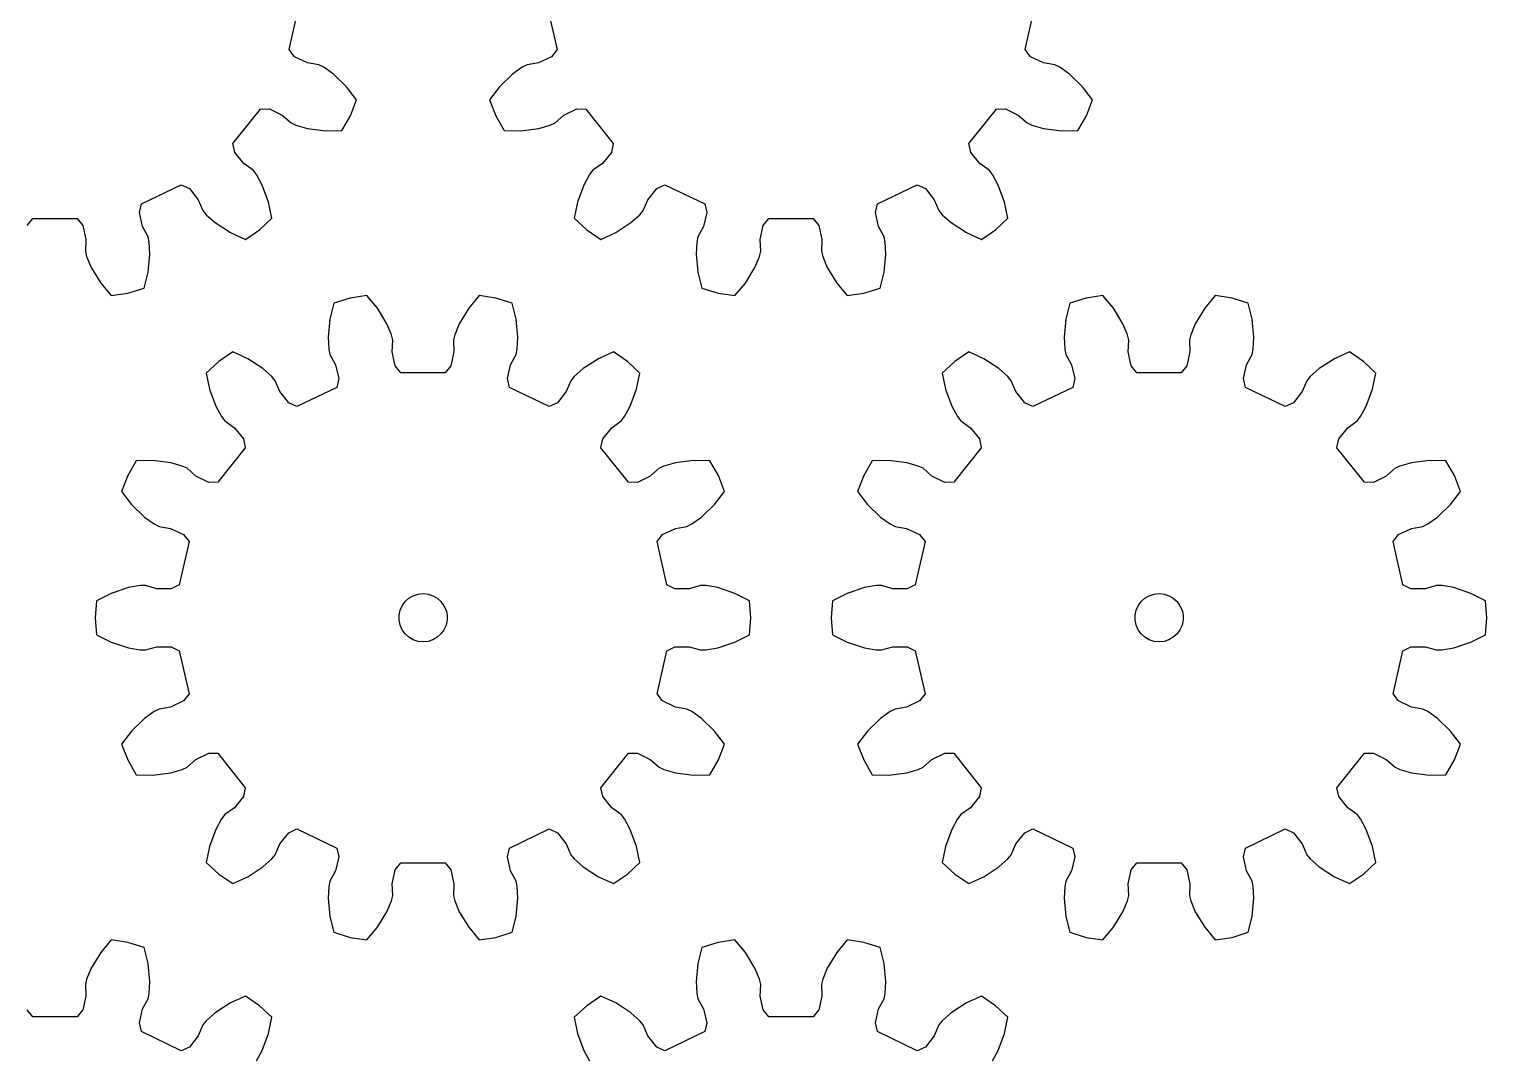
# Model space of a CAD drawing. Extents: x 0 to 178, y 0 to 200.
# Drawn here: x 87.4 to 178, y 72.9 to 136.7 of the extents above; entities that cross this region are included whole.
import ezdxf

# ---------------------------------------------------------------- set-up
doc = ezdxf.new("R2010")
doc.units = 0

msp = doc.modelspace()

# ---------------------------------------------------------------- linework, layer by layer
for p, q in [((103.528, 135.399), (104.141, 138.082)), ((119.578, 138.082), (120.19, 135.399)), ((149.272, 135.399), (149.884, 138.082)), ((103.872, 134.96), (103.528, 135.399)), ((120.19, 135.399), (119.847, 134.96)), ((149.615, 134.96), (149.272, 135.399)), ((104.675, 134.577), (103.872, 134.96)), ((105.391, 134.454), (104.675, 134.577)), ((105.692, 134.301), (105.391, 134.454)), ((106.296, 133.87), (105.692, 134.301)), ((118.026, 134.301), (117.422, 133.87)), ((118.327, 134.454), (118.026, 134.301)), ((119.043, 134.577), (118.327, 134.454)), ((119.847, 134.96), (119.043, 134.577)), ((150.419, 134.577), (149.615, 134.96)), ((151.135, 134.454), (150.419, 134.577)), ((151.436, 134.301), (151.135, 134.454)), ((152.04, 133.87), (151.436, 134.301)), ((107.108, 133.085), (106.296, 133.87)), ((117.422, 133.87), (116.61, 133.085)), ((152.852, 133.085), (152.04, 133.87)), ((107.728, 132.274), (107.108, 133.085)), ((107.342, 131.29), (107.728, 132.274)), ((116.61, 133.085), (115.991, 132.274)), ((115.991, 132.274), (116.377, 131.29)), ((153.471, 132.274), (152.852, 133.085)), ((153.085, 131.29), (153.471, 132.274)), ((100.036, 129.559), (101.751, 131.71)), ((101.751, 131.71), (102.309, 131.715)), ((102.309, 131.715), (103.109, 131.326)), ((120.609, 131.326), (121.409, 131.715)), ((121.409, 131.715), (121.967, 131.71)), ((121.967, 131.71), (123.682, 129.559)), ((145.78, 129.559), (147.495, 131.71)), ((147.495, 131.71), (148.053, 131.715)), ((148.053, 131.715), (148.853, 131.326)), ((103.109, 131.326), (103.652, 130.843)), ((103.652, 130.843), (103.959, 130.703)), ((103.959, 130.703), (104.673, 130.499)), ((104.673, 130.499), (105.793, 130.354)), ((106.814, 130.376), (107.342, 131.29)), ((116.377, 131.29), (116.905, 130.376)), ((117.925, 130.354), (119.046, 130.499)), ((119.046, 130.499), (119.759, 130.703)), ((119.759, 130.703), (120.066, 130.843)), ((120.066, 130.843), (120.609, 131.326)), ((148.853, 131.326), (149.396, 130.843)), ((149.396, 130.843), (149.703, 130.703)), ((149.703, 130.703), (150.416, 130.499)), ((150.416, 130.499), (151.537, 130.354)), ((152.557, 130.376), (153.085, 131.29)), ((100.155, 129.014), (100.036, 129.559)), ((105.793, 130.354), (106.814, 130.376)), ((116.905, 130.376), (117.925, 130.354)), ((123.682, 129.559), (123.564, 129.014)), ((145.898, 129.014), (145.78, 129.559)), ((151.537, 130.354), (152.557, 130.376)), ((100.712, 128.32), (100.155, 129.014)), ((123.564, 129.014), (123.006, 128.32)), ((146.456, 128.32), (145.898, 129.014)), ((101.304, 127.899), (100.712, 128.32)), ((101.509, 127.63), (101.304, 127.899)), ((122.414, 127.899), (122.21, 127.63)), ((123.006, 128.32), (122.414, 127.899)), ((147.048, 127.899), (146.456, 128.32)), ((147.252, 127.63), (147.048, 127.899)), ((94.355, 125.812), (96.834, 127.006)), ((96.834, 127.006), (97.339, 126.769)), ((101.866, 126.98), (101.509, 127.63)), ((102.257, 125.92), (101.866, 126.98)), ((121.852, 126.98), (121.461, 125.92)), ((122.21, 127.63), (121.852, 126.98)), ((126.379, 126.769), (126.884, 127.006)), ((126.884, 127.006), (129.363, 125.812)), ((140.099, 125.812), (142.578, 127.006)), ((142.578, 127.006), (143.083, 126.769)), ((147.61, 126.98), (147.252, 127.63)), ((148.001, 125.92), (147.61, 126.98)), ((97.339, 126.769), (97.891, 126.071)), ((97.891, 126.071), (98.171, 125.4)), ((125.548, 125.4), (125.827, 126.071)), ((125.827, 126.071), (126.379, 126.769)), ((143.083, 126.769), (143.635, 126.071)), ((143.635, 126.071), (143.914, 125.4)), ((94.226, 125.27), (94.355, 125.812)), ((94.428, 124.403), (94.226, 125.27)), ((98.171, 125.4), (98.387, 125.141)), ((98.387, 125.141), (98.941, 124.647)), ((102.463, 124.92), (102.257, 125.92)), ((121.461, 125.92), (121.255, 124.92)), ((124.777, 124.647), (125.332, 125.141)), ((125.332, 125.141), (125.548, 125.4)), ((129.492, 125.27), (129.291, 124.403)), ((129.363, 125.812), (129.492, 125.27)), ((139.97, 125.27), (140.099, 125.812)), ((140.171, 124.403), (139.97, 125.27)), ((143.914, 125.4), (144.13, 125.141)), ((144.13, 125.141), (144.685, 124.647)), ((148.207, 124.92), (148.001, 125.92)), ((87.26, 124.468), (87.612, 124.901)), ((87.612, 124.901), (90.363, 124.901)), ((90.363, 124.901), (90.715, 124.468)), ((90.715, 124.468), (90.91, 123.6)), ((94.778, 123.766), (94.428, 124.403)), ((98.941, 124.647), (99.888, 124.031)), ((100.816, 123.607), (101.689, 124.202)), ((101.689, 124.202), (102.463, 124.92)), ((121.255, 124.92), (122.029, 124.202)), ((122.029, 124.202), (122.902, 123.607)), ((123.831, 124.031), (124.777, 124.647)), ((129.291, 124.403), (128.941, 123.766)), ((132.809, 123.6), (133.004, 124.468)), ((133.004, 124.468), (133.355, 124.901)), ((133.355, 124.901), (136.107, 124.901)), ((136.107, 124.901), (136.458, 124.468)), ((136.458, 124.468), (136.653, 123.6)), ((140.521, 123.766), (140.171, 124.403)), ((144.685, 124.647), (145.631, 124.031)), ((146.56, 123.607), (147.433, 124.202)), ((147.433, 124.202), (148.207, 124.92)), ((90.91, 123.6), (90.87, 122.874)), ((94.846, 123.435), (94.778, 123.766)), ((94.886, 122.694), (94.846, 123.435)), ((99.888, 124.031), (100.816, 123.607)), ((122.902, 123.607), (123.831, 124.031)), ((128.873, 123.435), (128.833, 122.694)), ((128.941, 123.766), (128.873, 123.435)), ((132.848, 122.874), (132.809, 123.6)), ((136.653, 123.6), (136.614, 122.874)), ((140.589, 123.435), (140.521, 123.766)), ((140.629, 122.694), (140.589, 123.435)), ((145.631, 124.031), (146.56, 123.607)), ((90.87, 122.874), (90.952, 122.547)), ((90.952, 122.547), (91.238, 121.862)), ((94.778, 121.57), (94.886, 122.694)), ((128.833, 122.694), (128.941, 121.57)), ((132.48, 121.862), (132.766, 122.547)), ((132.766, 122.547), (132.848, 122.874)), ((136.614, 122.874), (136.696, 122.547)), ((136.696, 122.547), (136.982, 121.862)), ((140.521, 121.57), (140.629, 122.694)), ((91.238, 121.862), (91.823, 120.895)), ((94.53, 120.58), (94.778, 121.57)), ((128.941, 121.57), (129.189, 120.58)), ((131.895, 120.895), (132.48, 121.862)), ((136.982, 121.862), (137.567, 120.895)), ((140.273, 120.58), (140.521, 121.57)), ((91.823, 120.895), (92.476, 120.111)), ((93.52, 120.268), (94.53, 120.58)), ((129.189, 120.58), (130.198, 120.268)), ((131.242, 120.111), (131.895, 120.895)), ((137.567, 120.895), (138.22, 120.111)), ((139.264, 120.268), (140.273, 120.58)), ((92.476, 120.111), (93.52, 120.268)), ((106.317, 119.642), (106.069, 118.652)), ((107.326, 119.953), (106.317, 119.642)), ((108.37, 120.111), (107.326, 119.953)), ((109.023, 119.326), (108.37, 120.111)), ((115.348, 120.111), (114.695, 119.326)), ((116.392, 119.953), (115.348, 120.111)), ((117.402, 119.642), (116.392, 119.953)), ((117.649, 118.652), (117.402, 119.642)), ((130.198, 120.268), (131.242, 120.111)), ((138.22, 120.111), (139.264, 120.268)), ((152.06, 119.642), (151.813, 118.652)), ((153.07, 119.953), (152.06, 119.642)), ((154.114, 120.111), (153.07, 119.953)), ((154.767, 119.326), (154.114, 120.111)), ((161.092, 120.111), (160.439, 119.326)), ((162.136, 119.953), (161.092, 120.111)), ((163.145, 119.642), (162.136, 119.953)), ((163.393, 118.652), (163.145, 119.642)), ((109.609, 118.36), (109.023, 119.326)), ((114.695, 119.326), (114.11, 118.36)), ((155.352, 118.36), (154.767, 119.326)), ((160.439, 119.326), (159.853, 118.36)), ((106.069, 118.652), (105.961, 117.527)), ((109.894, 117.675), (109.609, 118.36)), ((114.11, 118.36), (113.824, 117.675)), ((117.757, 117.527), (117.649, 118.652)), ((151.813, 118.652), (151.705, 117.527)), ((155.638, 117.675), (155.352, 118.36)), ((159.853, 118.36), (159.568, 117.675)), ((163.501, 117.527), (163.393, 118.652)), ((105.961, 117.527), (106.001, 116.786)), ((109.976, 117.348), (109.894, 117.675)), ((109.937, 116.622), (109.976, 117.348)), ((113.824, 117.675), (113.742, 117.348)), ((113.742, 117.348), (113.781, 116.622)), ((117.718, 116.786), (117.757, 117.527)), ((151.705, 117.527), (151.744, 116.786)), ((155.72, 117.348), (155.638, 117.675)), ((155.681, 116.622), (155.72, 117.348)), ((159.568, 117.675), (159.486, 117.348)), ((159.486, 117.348), (159.525, 116.622)), ((163.461, 116.786), (163.501, 117.527)), ((99.158, 116.02), (98.383, 115.301)), ((100.03, 116.615), (99.158, 116.02)), ((100.959, 116.191), (100.03, 116.615)), ((101.905, 115.574), (100.959, 116.191)), ((106.001, 116.786), (106.069, 116.456)), ((106.069, 116.456), (106.419, 115.819)), ((110.132, 115.754), (109.937, 116.622)), ((113.781, 116.622), (113.587, 115.754)), ((117.299, 115.819), (117.649, 116.456)), ((117.649, 116.456), (117.718, 116.786)), ((122.759, 116.191), (121.813, 115.574)), ((123.688, 116.615), (122.759, 116.191)), ((124.561, 116.02), (123.688, 116.615)), ((125.335, 115.301), (124.561, 116.02)), ((144.901, 116.02), (144.127, 115.301)), ((145.774, 116.615), (144.901, 116.02)), ((146.703, 116.191), (145.774, 116.615)), ((147.649, 115.574), (146.703, 116.191)), ((151.744, 116.786), (151.813, 116.456)), ((151.813, 116.456), (152.163, 115.819)), ((155.875, 115.754), (155.681, 116.622)), ((159.525, 116.622), (159.33, 115.754)), ((163.043, 115.819), (163.393, 116.456)), ((163.393, 116.456), (163.461, 116.786)), ((168.503, 116.191), (167.557, 115.574)), ((169.432, 116.615), (168.503, 116.191)), ((170.304, 116.02), (169.432, 116.615)), ((171.079, 115.301), (170.304, 116.02)), ((98.383, 115.301), (98.59, 114.302)), ((102.46, 115.081), (101.905, 115.574)), ((102.676, 114.822), (102.46, 115.081)), ((106.419, 115.819), (106.62, 114.952)), ((110.483, 115.321), (110.132, 115.754)), ((113.235, 115.321), (110.483, 115.321)), ((113.587, 115.754), (113.235, 115.321)), ((117.098, 114.952), (117.299, 115.819)), ((121.258, 115.081), (121.043, 114.822)), ((121.813, 115.574), (121.258, 115.081)), ((125.129, 114.302), (125.335, 115.301)), ((144.127, 115.301), (144.333, 114.302)), ((148.204, 115.081), (147.649, 115.574)), ((148.419, 114.822), (148.204, 115.081)), ((152.163, 115.819), (152.364, 114.952)), ((156.227, 115.321), (155.875, 115.754)), ((158.979, 115.321), (156.227, 115.321)), ((159.33, 115.754), (158.979, 115.321)), ((162.842, 114.952), (163.043, 115.819)), ((167.002, 115.081), (166.786, 114.822)), ((167.557, 115.574), (167.002, 115.081)), ((170.872, 114.302), (171.079, 115.301)), ((98.59, 114.302), (98.98, 113.242)), ((102.955, 114.151), (102.676, 114.822)), ((106.491, 114.41), (104.012, 113.216)), ((106.62, 114.952), (106.491, 114.41)), ((117.227, 114.41), (117.098, 114.952)), ((119.706, 113.216), (117.227, 114.41)), ((121.043, 114.822), (120.763, 114.151)), ((124.738, 113.242), (125.129, 114.302)), ((144.333, 114.302), (144.724, 113.242)), ((148.699, 114.151), (148.419, 114.822)), ((152.235, 114.41), (149.756, 113.216)), ((152.364, 114.952), (152.235, 114.41)), ((162.971, 114.41), (162.842, 114.952)), ((165.45, 113.216), (162.971, 114.41)), ((166.786, 114.822), (166.507, 114.151)), ((170.482, 113.242), (170.872, 114.302)), ((103.508, 113.453), (102.955, 114.151)), ((104.012, 113.216), (103.508, 113.453)), ((120.211, 113.453), (119.706, 113.216)), ((120.763, 114.151), (120.211, 113.453)), ((149.251, 113.453), (148.699, 114.151)), ((149.756, 113.216), (149.251, 113.453)), ((165.954, 113.453), (165.45, 113.216)), ((166.507, 114.151), (165.954, 113.453)), ((98.98, 113.242), (99.338, 112.591)), ((99.338, 112.591), (99.543, 112.323)), ((124.176, 112.323), (124.381, 112.591)), ((124.381, 112.591), (124.738, 113.242)), ((144.724, 113.242), (145.081, 112.591)), ((145.081, 112.591), (145.286, 112.323)), ((169.919, 112.323), (170.124, 112.591)), ((170.124, 112.591), (170.482, 113.242)), ((99.543, 112.323), (100.134, 111.901)), ((100.134, 111.901), (100.692, 111.208)), ((123.027, 111.208), (123.584, 111.901)), ((123.584, 111.901), (124.176, 112.323)), ((145.286, 112.323), (145.878, 111.901)), ((145.878, 111.901), (146.435, 111.208)), ((168.77, 111.208), (169.328, 111.901)), ((169.328, 111.901), (169.919, 112.323)), ((100.81, 110.663), (99.095, 108.512)), ((100.692, 111.208), (100.81, 110.663)), ((122.908, 110.663), (123.027, 111.208)), ((124.623, 108.512), (122.908, 110.663)), ((146.554, 110.663), (144.839, 108.512)), ((146.435, 111.208), (146.554, 110.663)), ((168.651, 110.663), (168.77, 111.208)), ((170.367, 108.512), (168.651, 110.663)), ((94.033, 109.846), (93.505, 108.931)), ((95.053, 109.867), (94.033, 109.846)), ((96.174, 109.723), (95.053, 109.867)), ((96.887, 109.519), (96.174, 109.723)), ((127.545, 109.723), (126.831, 109.519)), ((128.665, 109.867), (127.545, 109.723)), ((129.685, 109.846), (128.665, 109.867)), ((130.214, 108.931), (129.685, 109.846)), ((139.777, 109.846), (139.248, 108.931)), ((140.797, 109.867), (139.777, 109.846)), ((141.917, 109.723), (140.797, 109.867)), ((142.631, 109.519), (141.917, 109.723)), ((173.288, 109.723), (172.575, 109.519)), ((174.409, 109.867), (173.288, 109.723)), ((175.429, 109.846), (174.409, 109.867)), ((175.957, 108.931), (175.429, 109.846)), ((93.505, 108.931), (93.119, 107.948)), ((97.194, 109.379), (96.887, 109.519)), ((97.737, 108.896), (97.194, 109.379)), ((98.538, 108.506), (97.737, 108.896)), ((125.981, 108.896), (125.181, 108.506)), ((126.524, 109.379), (125.981, 108.896)), ((126.831, 109.519), (126.524, 109.379)), ((130.599, 107.948), (130.214, 108.931)), ((139.248, 108.931), (138.863, 107.948)), ((142.938, 109.379), (142.631, 109.519)), ((143.481, 108.896), (142.938, 109.379)), ((144.281, 108.506), (143.481, 108.896)), ((171.725, 108.896), (170.924, 108.506)), ((172.268, 109.379), (171.725, 108.896)), ((172.575, 109.519), (172.268, 109.379)), ((176.343, 107.948), (175.957, 108.931)), ((93.119, 107.948), (93.738, 107.137)), ((99.095, 108.512), (98.538, 108.506)), ((125.181, 108.506), (124.623, 108.512)), ((129.98, 107.137), (130.599, 107.948)), ((138.863, 107.948), (139.482, 107.137)), ((144.839, 108.512), (144.281, 108.506)), ((170.924, 108.506), (170.367, 108.512)), ((175.724, 107.137), (176.343, 107.948)), ((93.738, 107.137), (94.55, 106.351)), ((129.168, 106.351), (129.98, 107.137)), ((139.482, 107.137), (140.294, 106.351)), ((174.912, 106.351), (175.724, 107.137)), ((94.55, 106.351), (95.155, 105.921)), ((128.564, 105.921), (129.168, 106.351)), ((140.294, 106.351), (140.898, 105.921)), ((174.307, 105.921), (174.912, 106.351)), ((95.155, 105.921), (95.456, 105.768)), ((95.456, 105.768), (96.172, 105.645)), ((96.172, 105.645), (96.975, 105.262)), ((96.975, 105.262), (97.318, 104.822)), ((126.4, 104.822), (126.743, 105.262)), ((126.743, 105.262), (127.547, 105.645)), ((127.547, 105.645), (128.263, 105.768)), ((128.263, 105.768), (128.564, 105.921)), ((140.898, 105.921), (141.199, 105.768)), ((141.199, 105.768), (141.915, 105.645)), ((141.915, 105.645), (142.719, 105.262)), ((142.719, 105.262), (143.062, 104.822)), ((172.144, 104.822), (172.487, 105.262)), ((172.487, 105.262), (173.29, 105.645)), ((173.29, 105.645), (174.006, 105.768)), ((174.006, 105.768), (174.307, 105.921)), ((97.318, 104.822), (96.706, 102.14)), ((127.012, 102.14), (126.4, 104.822)), ((143.062, 104.822), (142.45, 102.14)), ((172.756, 102.14), (172.144, 104.822)), ((92.476, 101.608), (91.566, 101.146)), ((93.549, 101.963), (92.476, 101.608)), ((94.28, 102.089), (93.549, 101.963)), ((94.617, 102.096), (94.28, 102.089)), ((95.316, 101.897), (94.617, 102.096)), ((96.206, 101.893), (95.316, 101.897)), ((96.706, 102.14), (96.206, 101.893)), ((111.249, 101.463), (111.547, 101.56)), ((111.547, 101.56), (111.859, 101.592)), ((111.859, 101.592), (112.171, 101.56)), ((112.171, 101.56), (112.469, 101.463)), ((127.512, 101.893), (127.012, 102.14)), ((128.402, 101.897), (127.512, 101.893)), ((129.101, 102.096), (128.402, 101.897)), ((129.438, 102.089), (129.101, 102.096)), ((130.17, 101.963), (129.438, 102.089)), ((131.242, 101.608), (130.17, 101.963)), ((132.152, 101.146), (131.242, 101.608)), ((138.22, 101.608), (137.31, 101.146)), ((139.292, 101.963), (138.22, 101.608)), ((140.024, 102.089), (139.292, 101.963)), ((140.361, 102.096), (140.024, 102.089)), ((141.06, 101.897), (140.361, 102.096)), ((141.95, 101.893), (141.06, 101.897)), ((142.45, 102.14), (141.95, 101.893)), ((156.993, 101.463), (157.291, 101.56)), ((157.291, 101.56), (157.603, 101.592)), ((157.603, 101.592), (157.915, 101.56)), ((157.915, 101.56), (158.213, 101.463)), ((173.256, 101.893), (172.756, 102.14)), ((174.146, 101.897), (173.256, 101.893)), ((174.844, 102.096), (174.146, 101.897)), ((175.182, 102.089), (174.844, 102.096)), ((175.913, 101.963), (175.182, 102.089)), ((176.986, 101.608), (175.913, 101.963)), ((177.896, 101.146), (176.986, 101.608)), ((91.566, 101.146), (91.487, 100.092)), ((110.433, 100.556), (110.56, 100.842)), ((110.56, 100.842), (110.744, 101.096)), ((110.744, 101.096), (110.977, 101.306)), ((110.977, 101.306), (111.249, 101.463)), ((112.469, 101.463), (112.741, 101.306)), ((112.741, 101.306), (112.974, 101.096)), ((112.974, 101.096), (113.158, 100.842)), ((113.158, 100.842), (113.286, 100.556)), ((132.231, 100.092), (132.152, 101.146)), ((137.31, 101.146), (137.231, 100.092)), ((156.176, 100.556), (156.304, 100.842)), ((156.304, 100.842), (156.488, 101.096)), ((156.488, 101.096), (156.721, 101.306)), ((156.721, 101.306), (156.993, 101.463)), ((158.213, 101.463), (158.485, 101.306)), ((158.485, 101.306), (158.718, 101.096)), ((158.718, 101.096), (158.902, 100.842)), ((158.902, 100.842), (159.029, 100.556)), ((177.975, 100.092), (177.896, 101.146)), ((91.487, 100.092), (91.566, 99.039)), ((110.367, 100.249), (110.433, 100.556)), ((110.367, 99.936), (110.367, 100.249)), ((110.433, 99.629), (110.367, 99.936)), ((113.286, 100.556), (113.351, 100.249)), ((113.351, 99.936), (113.286, 99.629)), ((113.351, 100.249), (113.351, 99.936)), ((132.152, 99.039), (132.231, 100.092)), ((137.231, 100.092), (137.31, 99.039)), ((156.111, 100.249), (156.176, 100.556)), ((156.111, 99.936), (156.111, 100.249)), ((156.176, 99.629), (156.111, 99.936)), ((159.029, 100.556), (159.095, 100.249)), ((159.095, 99.936), (159.029, 99.629)), ((159.095, 100.249), (159.095, 99.936)), ((177.896, 99.039), (177.975, 100.092)), ((91.566, 99.039), (92.476, 98.577)), ((110.56, 99.342), (110.433, 99.629)), ((110.744, 99.089), (110.56, 99.342)), ((110.977, 98.879), (110.744, 99.089)), ((111.249, 98.722), (110.977, 98.879)), ((112.741, 98.879), (112.469, 98.722)), ((112.974, 99.089), (112.741, 98.879)), ((113.158, 99.342), (112.974, 99.089)), ((113.286, 99.629), (113.158, 99.342)), ((131.242, 98.577), (132.152, 99.039)), ((137.31, 99.039), (138.22, 98.577)), ((156.304, 99.342), (156.176, 99.629)), ((156.488, 99.089), (156.304, 99.342)), ((156.721, 98.879), (156.488, 99.089)), ((156.993, 98.722), (156.721, 98.879)), ((158.485, 98.879), (158.213, 98.722)), ((158.718, 99.089), (158.485, 98.879)), ((158.902, 99.342), (158.718, 99.089)), ((159.029, 99.629), (158.902, 99.342)), ((176.986, 98.577), (177.896, 99.039)), ((92.476, 98.577), (93.549, 98.222)), ((93.549, 98.222), (94.28, 98.096)), ((94.28, 98.096), (94.617, 98.089)), ((94.617, 98.089), (95.316, 98.288)), ((95.316, 98.288), (96.206, 98.292)), ((96.206, 98.292), (96.706, 98.045)), ((96.706, 98.045), (97.318, 95.362)), ((111.547, 98.625), (111.249, 98.722)), ((111.859, 98.592), (111.547, 98.625)), ((112.171, 98.625), (111.859, 98.592)), ((112.469, 98.722), (112.171, 98.625)), ((126.4, 95.362), (127.012, 98.045)), ((127.012, 98.045), (127.512, 98.292)), ((127.512, 98.292), (128.402, 98.288)), ((128.402, 98.288), (129.101, 98.089)), ((129.101, 98.089), (129.438, 98.096)), ((129.438, 98.096), (130.17, 98.222)), ((130.17, 98.222), (131.242, 98.577)), ((138.22, 98.577), (139.292, 98.222)), ((139.292, 98.222), (140.024, 98.096)), ((140.024, 98.096), (140.361, 98.089)), ((140.361, 98.089), (141.06, 98.288)), ((141.06, 98.288), (141.95, 98.292)), ((141.95, 98.292), (142.45, 98.045)), ((142.45, 98.045), (143.062, 95.362)), ((157.291, 98.625), (156.993, 98.722)), ((157.603, 98.592), (157.291, 98.625)), ((157.915, 98.625), (157.603, 98.592)), ((158.213, 98.722), (157.915, 98.625)), ((172.144, 95.362), (172.756, 98.045)), ((172.756, 98.045), (173.256, 98.292)), ((173.256, 98.292), (174.146, 98.288)), ((174.146, 98.288), (174.844, 98.089)), ((174.844, 98.089), (175.182, 98.096)), ((175.182, 98.096), (175.913, 98.222)), ((175.913, 98.222), (176.986, 98.577)), ((97.318, 95.362), (96.975, 94.923)), ((126.743, 94.923), (126.4, 95.362)), ((143.062, 95.362), (142.719, 94.923)), ((172.487, 94.923), (172.144, 95.362)), ((95.155, 94.264), (94.55, 93.833)), ((95.456, 94.417), (95.155, 94.264)), ((96.172, 94.54), (95.456, 94.417)), ((96.975, 94.923), (96.172, 94.54)), ((127.547, 94.54), (126.743, 94.923)), ((128.263, 94.417), (127.547, 94.54)), ((128.564, 94.264), (128.263, 94.417)), ((129.168, 93.833), (128.564, 94.264)), ((140.898, 94.264), (140.294, 93.833)), ((141.199, 94.417), (140.898, 94.264)), ((141.915, 94.54), (141.199, 94.417)), ((142.719, 94.923), (141.915, 94.54)), ((173.29, 94.54), (172.487, 94.923)), ((174.006, 94.417), (173.29, 94.54)), ((174.307, 94.264), (174.006, 94.417)), ((174.912, 93.833), (174.307, 94.264)), ((94.55, 93.833), (93.738, 93.048)), ((129.98, 93.048), (129.168, 93.833)), ((140.294, 93.833), (139.482, 93.048)), ((175.724, 93.048), (174.912, 93.833)), ((93.738, 93.048), (93.119, 92.237)), ((130.599, 92.237), (129.98, 93.048)), ((139.482, 93.048), (138.863, 92.237)), ((176.343, 92.237), (175.724, 93.048)), ((93.119, 92.237), (93.505, 91.253)), ((97.737, 91.289), (98.538, 91.678)), ((98.538, 91.678), (99.095, 91.673)), ((99.095, 91.673), (100.81, 89.522)), ((122.908, 89.522), (124.623, 91.673)), ((124.623, 91.673), (125.181, 91.678)), ((125.181, 91.678), (125.981, 91.289)), ((130.214, 91.253), (130.599, 92.237)), ((138.863, 92.237), (139.248, 91.253)), ((143.481, 91.289), (144.281, 91.678)), ((144.281, 91.678), (144.839, 91.673)), ((144.839, 91.673), (146.554, 89.522)), ((168.651, 89.522), (170.367, 91.673)), ((170.367, 91.673), (170.924, 91.678)), ((170.924, 91.678), (171.725, 91.289)), ((175.957, 91.253), (176.343, 92.237)), ((93.505, 91.253), (94.033, 90.339)), ((96.174, 90.462), (96.887, 90.666)), ((96.887, 90.666), (97.194, 90.806)), ((97.194, 90.806), (97.737, 91.289)), ((125.981, 91.289), (126.524, 90.806)), ((126.524, 90.806), (126.831, 90.666)), ((126.831, 90.666), (127.545, 90.462)), ((129.685, 90.339), (130.214, 91.253)), ((139.248, 91.253), (139.777, 90.339)), ((141.917, 90.462), (142.631, 90.666)), ((142.631, 90.666), (142.938, 90.806)), ((142.938, 90.806), (143.481, 91.289)), ((171.725, 91.289), (172.268, 90.806)), ((172.268, 90.806), (172.575, 90.666)), ((172.575, 90.666), (173.288, 90.462)), ((175.429, 90.339), (175.957, 91.253)), ((94.033, 90.339), (95.053, 90.317)), ((95.053, 90.317), (96.174, 90.462)), ((127.545, 90.462), (128.665, 90.317)), ((128.665, 90.317), (129.685, 90.339)), ((139.777, 90.339), (140.797, 90.317)), ((140.797, 90.317), (141.917, 90.462)), ((173.288, 90.462), (174.409, 90.317)), ((174.409, 90.317), (175.429, 90.339)), ((100.692, 88.977), (100.134, 88.283)), ((100.81, 89.522), (100.692, 88.977)), ((123.027, 88.977), (122.908, 89.522)), ((123.584, 88.283), (123.027, 88.977)), ((146.435, 88.977), (145.878, 88.283)), ((146.554, 89.522), (146.435, 88.977)), ((168.77, 88.977), (168.651, 89.522)), ((169.328, 88.283), (168.77, 88.977)), ((100.134, 88.283), (99.543, 87.862)), ((124.176, 87.862), (123.584, 88.283)), ((145.878, 88.283), (145.286, 87.862)), ((169.919, 87.862), (169.328, 88.283)), ((99.338, 87.593), (98.98, 86.943)), ((99.543, 87.862), (99.338, 87.593)), ((124.381, 87.593), (124.176, 87.862)), ((124.738, 86.943), (124.381, 87.593)), ((145.081, 87.593), (144.724, 86.943)), ((145.286, 87.862), (145.081, 87.593)), ((170.124, 87.593), (169.919, 87.862)), ((170.482, 86.943), (170.124, 87.593)), ((98.98, 86.943), (98.59, 85.883)), ((102.955, 86.034), (103.508, 86.732)), ((103.508, 86.732), (104.012, 86.969)), ((104.012, 86.969), (106.491, 85.775)), ((117.227, 85.775), (119.706, 86.969)), ((119.706, 86.969), (120.211, 86.732)), ((120.211, 86.732), (120.763, 86.034)), ((125.129, 85.883), (124.738, 86.943)), ((144.724, 86.943), (144.333, 85.883)), ((148.699, 86.034), (149.251, 86.732)), ((149.251, 86.732), (149.756, 86.969)), ((149.756, 86.969), (152.235, 85.775)), ((162.971, 85.775), (165.45, 86.969)), ((165.45, 86.969), (165.954, 86.732)), ((165.954, 86.732), (166.507, 86.034)), ((170.872, 85.883), (170.482, 86.943)), ((98.59, 85.883), (98.383, 84.883)), ((102.46, 85.104), (102.676, 85.363)), ((102.676, 85.363), (102.955, 86.034)), ((106.62, 85.233), (106.419, 84.366)), ((106.491, 85.775), (106.62, 85.233)), ((117.098, 85.233), (117.227, 85.775)), ((117.299, 84.366), (117.098, 85.233)), ((120.763, 86.034), (121.043, 85.363)), ((121.043, 85.363), (121.258, 85.104)), ((125.335, 84.883), (125.129, 85.883)), ((144.333, 85.883), (144.127, 84.883)), ((148.204, 85.104), (148.419, 85.363)), ((148.419, 85.363), (148.699, 86.034)), ((152.364, 85.233), (152.163, 84.366)), ((152.235, 85.775), (152.364, 85.233)), ((162.842, 85.233), (162.971, 85.775)), ((163.043, 84.366), (162.842, 85.233)), ((166.507, 86.034), (166.786, 85.363)), ((166.786, 85.363), (167.002, 85.104)), ((171.079, 84.883), (170.872, 85.883)), ((98.383, 84.883), (99.158, 84.165)), ((100.959, 83.994), (101.905, 84.61)), ((101.905, 84.61), (102.46, 85.104)), ((106.419, 84.366), (106.069, 83.729)), ((109.937, 83.563), (110.132, 84.431)), ((110.132, 84.431), (110.483, 84.864)), ((110.483, 84.864), (113.235, 84.864)), ((113.235, 84.864), (113.587, 84.431)), ((113.587, 84.431), (113.781, 83.563)), ((117.649, 83.729), (117.299, 84.366)), ((121.258, 85.104), (121.813, 84.61)), ((121.813, 84.61), (122.759, 83.994)), ((124.561, 84.165), (125.335, 84.883)), ((144.127, 84.883), (144.901, 84.165)), ((146.703, 83.994), (147.649, 84.61)), ((147.649, 84.61), (148.204, 85.104)), ((152.163, 84.366), (151.813, 83.729)), ((155.681, 83.563), (155.875, 84.431)), ((155.875, 84.431), (156.227, 84.864)), ((156.227, 84.864), (158.979, 84.864)), ((158.979, 84.864), (159.33, 84.431)), ((159.33, 84.431), (159.525, 83.563)), ((163.393, 83.729), (163.043, 84.366)), ((167.002, 85.104), (167.557, 84.61)), ((167.557, 84.61), (168.503, 83.994)), ((170.304, 84.165), (171.079, 84.883)), ((99.158, 84.165), (100.03, 83.57)), ((100.03, 83.57), (100.959, 83.994)), ((106.001, 83.398), (105.961, 82.657)), ((106.069, 83.729), (106.001, 83.398)), ((109.976, 82.837), (109.937, 83.563)), ((113.781, 83.563), (113.742, 82.837)), ((117.718, 83.398), (117.649, 83.729)), ((117.757, 82.657), (117.718, 83.398)), ((122.759, 83.994), (123.688, 83.57)), ((123.688, 83.57), (124.561, 84.165)), ((144.901, 84.165), (145.774, 83.57)), ((145.774, 83.57), (146.703, 83.994)), ((151.744, 83.398), (151.705, 82.657)), ((151.813, 83.729), (151.744, 83.398)), ((155.72, 82.837), (155.681, 83.563)), ((159.525, 83.563), (159.486, 82.837)), ((163.461, 83.398), (163.393, 83.729)), ((163.501, 82.657), (163.461, 83.398)), ((168.503, 83.994), (169.432, 83.57)), ((169.432, 83.57), (170.304, 84.165)), ((105.961, 82.657), (106.069, 81.533)), ((109.609, 81.825), (109.894, 82.51)), ((109.894, 82.51), (109.976, 82.837)), ((113.742, 82.837), (113.824, 82.51)), ((113.824, 82.51), (114.11, 81.825)), ((117.649, 81.533), (117.757, 82.657)), ((151.705, 82.657), (151.813, 81.533)), ((155.352, 81.825), (155.638, 82.51)), ((155.638, 82.51), (155.72, 82.837)), ((159.486, 82.837), (159.568, 82.51)), ((159.568, 82.51), (159.853, 81.825)), ((163.393, 81.533), (163.501, 82.657)), ((109.023, 80.858), (109.609, 81.825)), ((114.11, 81.825), (114.695, 80.858)), ((154.767, 80.858), (155.352, 81.825)), ((159.853, 81.825), (160.439, 80.858)), ((106.069, 81.533), (106.317, 80.543)), ((108.37, 80.074), (109.023, 80.858)), ((114.695, 80.858), (115.348, 80.074)), ((117.402, 80.543), (117.649, 81.533)), ((151.813, 81.533), (152.06, 80.543)), ((154.114, 80.074), (154.767, 80.858)), ((160.439, 80.858), (161.092, 80.074)), ((163.145, 80.543), (163.393, 81.533)), ((92.476, 80.074), (91.823, 79.289)), ((93.52, 79.917), (92.476, 80.074)), ((94.53, 79.605), (93.52, 79.917)), ((106.317, 80.543), (107.326, 80.231)), ((107.326, 80.231), (108.37, 80.074)), ((115.348, 80.074), (116.392, 80.231)), ((116.392, 80.231), (117.402, 80.543)), ((130.198, 79.917), (129.189, 79.605)), ((131.242, 80.074), (130.198, 79.917)), ((131.895, 79.289), (131.242, 80.074)), ((138.22, 80.074), (137.567, 79.289)), ((139.264, 79.917), (138.22, 80.074)), ((140.273, 79.605), (139.264, 79.917)), ((152.06, 80.543), (153.07, 80.231)), ((153.07, 80.231), (154.114, 80.074)), ((161.092, 80.074), (162.136, 80.231)), ((162.136, 80.231), (163.145, 80.543)), ((91.823, 79.289), (91.238, 78.323)), ((94.778, 78.615), (94.53, 79.605)), ((129.189, 79.605), (128.941, 78.615)), ((132.48, 78.323), (131.895, 79.289)), ((137.567, 79.289), (136.982, 78.323)), ((140.521, 78.615), (140.273, 79.605)), ((91.238, 78.323), (90.952, 77.638)), ((94.886, 77.49), (94.778, 78.615)), ((128.941, 78.615), (128.833, 77.49)), ((132.766, 77.638), (132.48, 78.323)), ((136.982, 78.323), (136.696, 77.638)), ((140.629, 77.49), (140.521, 78.615)), ((90.952, 77.638), (90.87, 77.311)), ((90.87, 77.311), (90.91, 76.585)), ((94.846, 76.749), (94.886, 77.49)), ((128.833, 77.49), (128.873, 76.749)), ((132.848, 77.311), (132.766, 77.638)), ((132.809, 76.585), (132.848, 77.311)), ((136.696, 77.638), (136.614, 77.311)), ((136.614, 77.311), (136.653, 76.585)), ((140.589, 76.749), (140.629, 77.49)), ((90.91, 76.585), (90.715, 75.717)), ((94.428, 75.782), (94.778, 76.419)), ((94.778, 76.419), (94.846, 76.749)), ((99.888, 76.154), (98.941, 75.538)), ((100.816, 76.578), (99.888, 76.154)), ((101.689, 75.983), (100.816, 76.578)), ((122.902, 76.578), (122.029, 75.983)), ((123.831, 76.154), (122.902, 76.578)), ((124.777, 75.538), (123.831, 76.154)), ((128.873, 76.749), (128.941, 76.419)), ((128.941, 76.419), (129.291, 75.782)), ((133.004, 75.717), (132.809, 76.585)), ((136.653, 76.585), (136.458, 75.717)), ((140.171, 75.782), (140.521, 76.419)), ((140.521, 76.419), (140.589, 76.749)), ((145.631, 76.154), (144.685, 75.538)), ((146.56, 76.578), (145.631, 76.154)), ((147.433, 75.983), (146.56, 76.578)), ((87.612, 75.284), (87.26, 75.717)), ((90.363, 75.284), (87.612, 75.284)), ((90.715, 75.717), (90.363, 75.284)), ((94.226, 74.915), (94.428, 75.782)), ((98.941, 75.538), (98.387, 75.044)), ((102.463, 75.264), (101.689, 75.983)), ((102.257, 74.265), (102.463, 75.264)), ((122.029, 75.983), (121.255, 75.264)), ((121.255, 75.264), (121.461, 74.265)), ((125.332, 75.044), (124.777, 75.538)), ((129.291, 75.782), (129.492, 74.915)), ((133.355, 75.284), (133.004, 75.717)), ((136.107, 75.284), (133.355, 75.284)), ((136.458, 75.717), (136.107, 75.284)), ((139.97, 74.915), (140.171, 75.782)), ((144.685, 75.538), (144.13, 75.044)), ((148.207, 75.264), (147.433, 75.983)), ((148.001, 74.265), (148.207, 75.264)), ((94.355, 74.373), (94.226, 74.915)), ((96.834, 73.179), (94.355, 74.373)), ((98.171, 74.785), (97.891, 74.114)), ((98.387, 75.044), (98.171, 74.785)), ((125.548, 74.785), (125.332, 75.044)), ((125.827, 74.114), (125.548, 74.785)), ((129.363, 74.373), (126.884, 73.179)), ((129.492, 74.915), (129.363, 74.373)), ((140.099, 74.373), (139.97, 74.915)), ((142.578, 73.179), (140.099, 74.373)), ((143.914, 74.785), (143.635, 74.114)), ((144.13, 75.044), (143.914, 74.785)), ((97.339, 73.416), (96.834, 73.179)), ((97.891, 74.114), (97.339, 73.416)), ((101.866, 73.205), (102.257, 74.265)), ((121.461, 74.265), (121.852, 73.205)), ((126.379, 73.416), (125.827, 74.114)), ((126.884, 73.179), (126.379, 73.416)), ((143.083, 73.416), (142.578, 73.179)), ((143.635, 74.114), (143.083, 73.416)), ((147.61, 73.205), (148.001, 74.265)), ((101.509, 72.554), (101.866, 73.205)), ((121.852, 73.205), (122.21, 72.554)), ((147.252, 72.554), (147.61, 73.205))]:
    msp.add_line(p, q)

doc.saveas('drawing.dxf')
